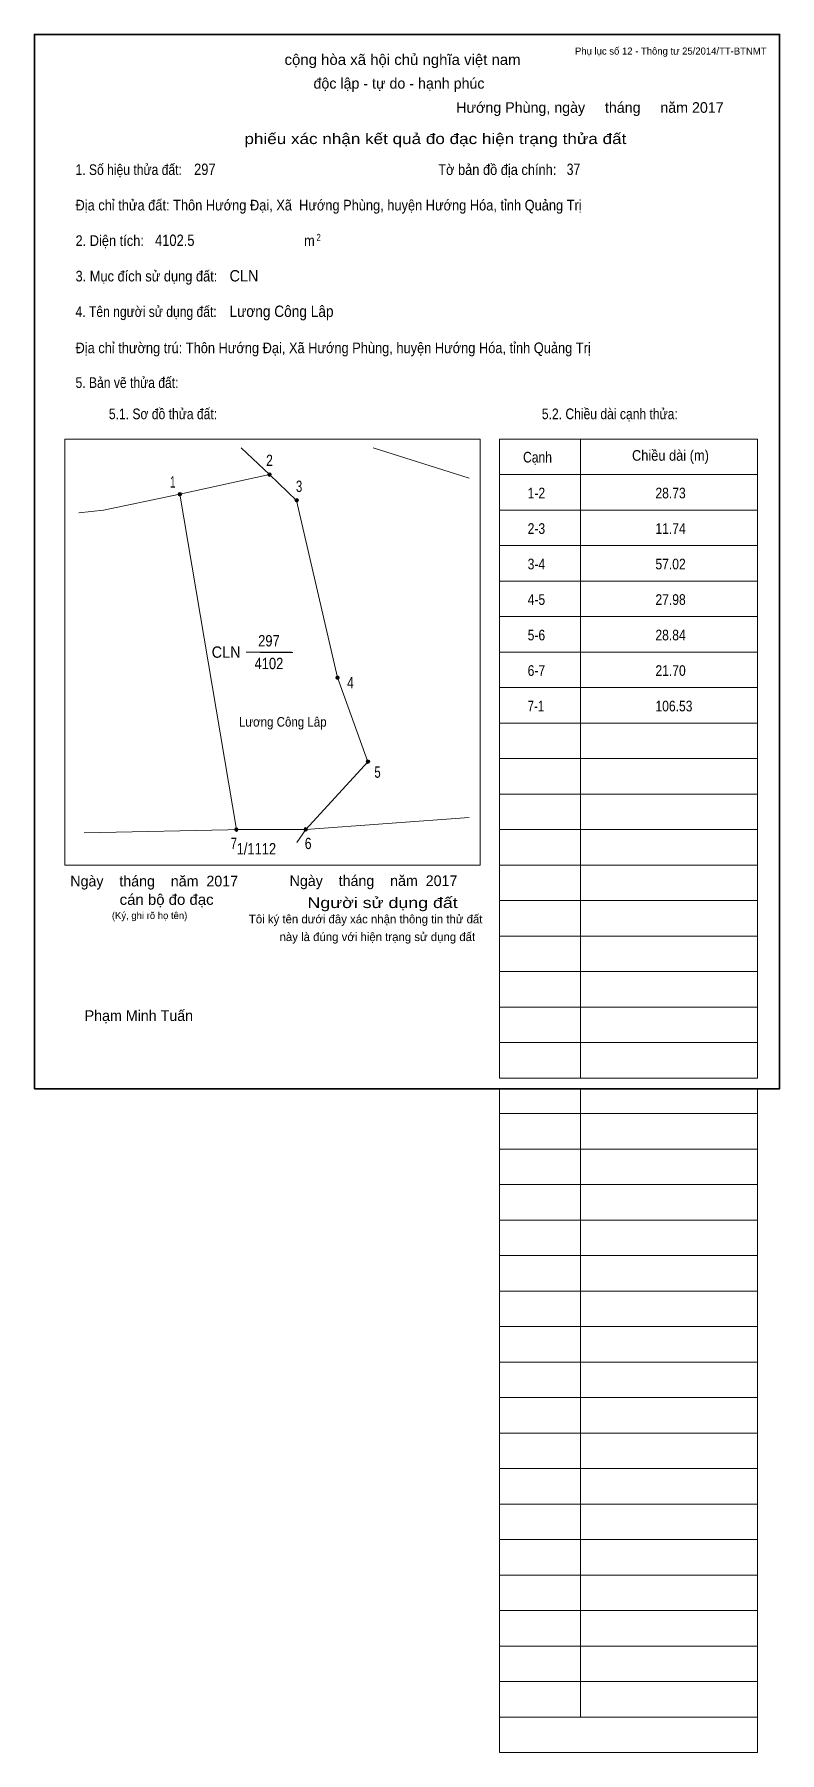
# Model space of a CAD drawing. Header units: centimetres. Extents: x 0 to 21, y -18.7 to 29.7.
import ezdxf
from ezdxf.enums import TextEntityAlignment as Align

# ---------------------------------------------------------------- set-up
doc = ezdxf.new("R2010")
doc.units = ezdxf.units.CM
doc.header["$LTSCALE"] = 0.12
for name, color, linetype in [('2', 7, 'Continuous'), ('30', 7, 'Continuous'), ('34', 7, 'Continuous')]:
    doc.layers.add(name, color=color, linetype=linetype)
for name, color, linetype, lineweight in [('32', 7, 'Continuous', 13), ('33', 7, 'Continuous', 13), ('6', 7, 'Continuous', 13), ('63', 7, 'Continuous', 13), ('7', 7, 'Continuous', 13)]:
    doc.layers.add(name, color=color, linetype=linetype, lineweight=lineweight)

msp = doc.modelspace()

# ---------------------------------------------------------------- hatches: boundary and pattern name
at = {"layer": '32'}
for points in [[(6.6741, 17.3004, 1), (6.5741, 17.3004, 1)], [(4.151, 16.7465, 1), (4.051, 16.7465, 1)], [(7.442, 16.5757, 1), (7.342, 16.5757, 1)], [(8.5903, 11.5788, 1), (8.4903, 11.5788, 1)], [(9.449, 9.2139, 1), (9.349, 9.2139, 1)], [(5.7425, 7.3004, 1), (5.6425, 7.3004, 1)], [(7.6938, 7.3049, 1), (7.5938, 7.3049, 1)]]:
    msp.add_hatch(color=256, dxfattribs=at).paths.add_polyline_path(points)

# ---------------------------------------------------------------- linework, layer by layer
for centre in [(6.6241, 17.3004), (4.101, 16.7465), (7.392, 16.5757), (8.5403, 11.5788), (9.399, 9.2139), (5.6925, 7.3004), (7.6438, 7.3049)]:
    msp.add_circle(centre, 0.05, dxfattribs=at)
at = {"layer": '33'}
msp.add_line((5.97, 12.3), (7.25, 12.3), dxfattribs=at)
at = {"layer": '6'}
for p, q in [((9.55, 18.05), (12.25, 17.2)), ((4.1, 16.75), (5.7, 7.3)), ((5.9, 7.3), (1.4, 7.21)), ((7.65, 7.3), (5.7, 7.3)), ((7.65, 7.3), (7.4, 6.94))]:
    msp.add_line(p, q, dxfattribs=at)
for points in [[(4.1, 16.75), (6.63, 17.3), (5.83, 18.05)], [(12.25, 7.64), (7.65, 7.3), (9.4, 9.21), (8.54, 11.58), (7.39, 16.57), (6.63, 17.3)], [(1.25, 16.22), (1.95, 16.3), (4.1, 16.75)]]:
    msp.add_lwpolyline(points, dxfattribs=at)
at = {"layer": '63'}
for p, q in [((0.86, 18.3), (12.56, 18.3)), ((0.86, 6.3), (0.86, 18.3)), ((12.56, 6.3), (12.56, 18.3)), ((13.11, 18.3), (20.38, 18.3)), ((13.11, 0.3), (13.11, 18.3)), ((15.39, 0.3), (15.39, 18.3)), ((20.38, 0.3), (20.38, 18.3)), ((13.11, 17.3), (20.38, 17.3)), ((13.11, 16.3), (20.38, 16.3)), ((13.11, 15.3), (20.38, 15.3)), ((13.11, 14.3), (20.38, 14.3)), ((13.11, 13.3), (20.38, 13.3)), ((13.11, 12.3), (20.38, 12.3)), ((13.11, 11.3), (20.38, 11.3)), ((13.11, 10.3), (20.38, 10.3)), ((13.11, 9.3), (20.38, 9.3)), ((13.11, 8.3), (20.38, 8.3)), ((13.11, 7.3), (20.38, 7.3)), ((0.86, 6.3), (12.56, 6.3)), ((13.11, 6.3), (20.38, 6.3)), ((13.11, 5.3), (20.38, 5.3)), ((13.11, 4.3), (20.38, 4.3)), ((13.11, 3.3), (20.38, 3.3)), ((13.11, 2.3), (20.38, 2.3)), ((13.11, 1.3), (20.38, 1.3)), ((13.11, 0.3), (20.38, 0.3)), ((13.11, -18.7), (13.11, 0)), ((15.39, -17.7), (15.39, 0)), ((20.38, -18.7), (20.38, 0)), ((13.11, -0.7), (20.38, -0.7)), ((13.11, -0.7), (20.38, -0.7)), ((13.11, -1.7), (20.38, -1.7)), ((13.11, -2.7), (20.38, -2.7)), ((13.11, -3.7), (20.38, -3.7)), ((13.11, -4.7), (20.38, -4.7)), ((13.11, -5.7), (20.38, -5.7)), ((13.11, -6.7), (20.38, -6.7)), ((13.11, -7.7), (20.38, -7.7)), ((13.11, -8.7), (20.38, -8.7)), ((13.11, -9.7), (20.38, -9.7)), ((13.11, -10.7), (20.38, -10.7)), ((13.11, -11.7), (20.38, -11.7)), ((13.11, -12.7), (20.38, -12.7)), ((13.11, -13.7), (20.38, -13.7)), ((13.11, -14.7), (20.38, -14.7)), ((13.11, -15.7), (20.38, -15.7)), ((13.11, -16.7), (20.38, -16.7)), ((13.11, -17.7), (20.38, -17.7)), ((13.11, -18.7), (20.38, -18.7))]:
    msp.add_line(p, q, dxfattribs=at)
at = {"layer": '63', "lineweight": 35}
msp.add_lwpolyline([(0, 0), (0, 29.7), (21, 29.7), (21, 0)], close=True, dxfattribs=at)
at = {"layer": '7'}
msp.add_line((6.36, 12.29), (7.28, 12.29), dxfattribs=at)

# ---------------------------------------------------------------- texts
at = {"layer": '2', "width": 0.9}
msp.add_text('Lương Công Lâp', height=0.2697, dxfattribs=at).set_placement((7, 10.2), align=Align.CENTER)
at = {"layer": '30'}
for s, height, width, p in [('1-2', 0.3, 0.85, (13.9, 16.63)), ('28.73', 0.3, 0.85, (17.5, 16.63)), ('2-3', 0.3, 0.85, (13.9, 15.63)), ('11.74', 0.3, 0.85, (17.5, 15.63)), ('3-4', 0.3, 0.85, (13.9, 14.63)), ('57.02', 0.3, 0.85, (17.5, 14.63)), ('4-5', 0.3, 0.85, (13.9, 13.63)), ('27.98', 0.3, 0.85, (17.5, 13.63)), ('5-6', 0.3, 0.85, (13.9, 12.63)), ('28.84', 0.3, 0.85, (17.5, 12.63)), ('6-7', 0.3, 0.85, (13.9, 11.63)), ('21.70', 0.3, 0.85, (17.5, 11.63)), ('7-1', 0.3, 0.8, (13.9, 10.63)), ('106.53', 0.3, 0.85, (17.5, 10.63)), ('1/1112', 0.32, 0.85, (5.7, 6.6))]:
    msp.add_text(s, height=height, dxfattribs=dict(at, width=width)).set_placement(p)
at = {"layer": '32'}
for s, width, p in [('2', 0.8, (6.625, 17.54)), ('1', 0.65, (3.9, 16.93)), ('3', 0.75, (7.46, 16.81)), ('4', 0.8, (8.905, 11.28)), ('5', 0.75, (9.67, 8.76)), ('7', 0.75, (5.62, 6.75)), ('6', 0.8, (7.715, 6.75))]:
    msp.add_text(s, height=0.32, dxfattribs=dict(at, width=width)).set_placement(p, align=Align.CENTER)
at = {"layer": '33', "width": 0.85}
for s, p in [('297', (6.61, 12.46)), ('4102', (6.61, 11.82))]:
    msp.add_text(s, height=0.32, dxfattribs=at).set_placement(p, align=Align.CENTER)
at = {"layer": '33', "width": 0.95}
msp.add_text('CLN', height=0.32, dxfattribs=at).set_placement((5.81, 12.14), align=Align.RIGHT)
at = {"layer": '34'}
for s, width, p in [('297', 0.85, (4.5, 25.74)), ('37', 0.8, (15, 25.74)), ('4102.5', 0.85, (3.4, 23.74)), ('CLN', 0.95, (5.5, 22.74)), ('Lương Công Lâp', 0.9, (5.5, 21.74))]:
    msp.add_text(s, height=0.32, dxfattribs=dict(at, width=width)).set_placement(p)
at = {"layer": '63', "width": 1.05}
msp.add_text('cộng hòa xã hội chủ nghĩa việt nam', height=0.3, dxfattribs=at).set_placement((10.375, 28.84), align=Align.CENTER)
at = {"layer": '63'}
for s, height, p in [('Phụ lục số 12 - Thông tư 25/2014/TT-BTNMT', 0.2, (20.63, 29.13)), ('Ngày    tháng    năm  2017', 0.3, (5.74, 5.7)), ('Ngày    tháng    năm  2017', 0.3, (11.92, 5.71)), ('(Ký, ghi rõ họ tên)', 0.2, (4.31, 4.78))]:
    msp.add_text(s, height=height, dxfattribs=at).set_placement(p, align=Align.RIGHT)
for s, height, p in [('độc lập - tự do - hạnh phúc', 0.3, (10.275, 28.17)), ('Hướng Phùng, ngày     tháng     năm 2017', 0.3, (15.655, 27.49)), ('Tôi ký tên dưới đây xác nhận thông tin thử đất', 0.24, (9.335, 4.66)), ('này là đúng với hiện trạng sử dụng đất', 0.24, (9.665, 4.16)), ('Phạm Minh Tuấn', 0.3, (2.945, 1.91))]:
    msp.add_text(s, height=height, dxfattribs=at).set_placement(p, align=Align.CENTER)
for s, width, p in [('phiếu xác nhận kết quả đo đạc hiện trạng thửa đất', 1.2, (16.68, 26.61)), ('cán bộ đo đạc', 1.05, (5.05, 5.18)), ('Người sử dụng đất', 1.25, (11.93, 5.09))]:
    msp.add_text(s, height=0.3, dxfattribs=dict(at, width=width)).set_placement(p, align=Align.RIGHT)
for s, height, width, p in [('1. Số hiệu thửa đất:', 0.3, 0.85, (1.16, 25.74)), ('Tờ bản đồ địa chính:', 0.3, 0.9, (11.38, 25.74)), ('Địa chỉ thửa đất: Thôn Hướng Đại, Xã  Hướng Phùng, huyện Hướng Hóa, tỉnh Quảng Trị', 0.3, 0.9, (1.16, 24.74)), ('2. Diện tích:', 0.3, 0.9, (1.16, 23.74)), ('m', 0.3, 0.9, (7.6, 23.74)), ('2', 0.2, 0.8, (7.95, 23.88)), ('3. Mục đích sử dụng đất:', 0.3, 0.9, (1.16, 22.74)), ('4. Tên người sử dụng đất:', 0.3, 0.85, (1.16, 21.74)), ('Địa chỉ thường trú: Thôn Hướng Đại, Xã Hướng Phùng, huyện Hướng Hóa, tỉnh Quảng Trị', 0.3, 0.9, (1.16, 20.72)), ('5. Bản vẽ thửa đất:', 0.3, 0.85, (1.16, 19.74)), ('5.1. Sơ đồ thửa đất:', 0.3, 0.85, (2.1, 18.86)), ('5.2. Chiều dài cạnh thửa:', 0.3, 0.85, (14.3, 18.86)), ('Cạnh', 0.3, 0.85, (13.77, 17.64)), ('Chiều dài (m)', 0.3, 0.9, (16.84, 17.69))]:
    msp.add_text(s, height=height, dxfattribs=dict(at, width=width)).set_placement(p)

doc.saveas('drawing.dxf')
